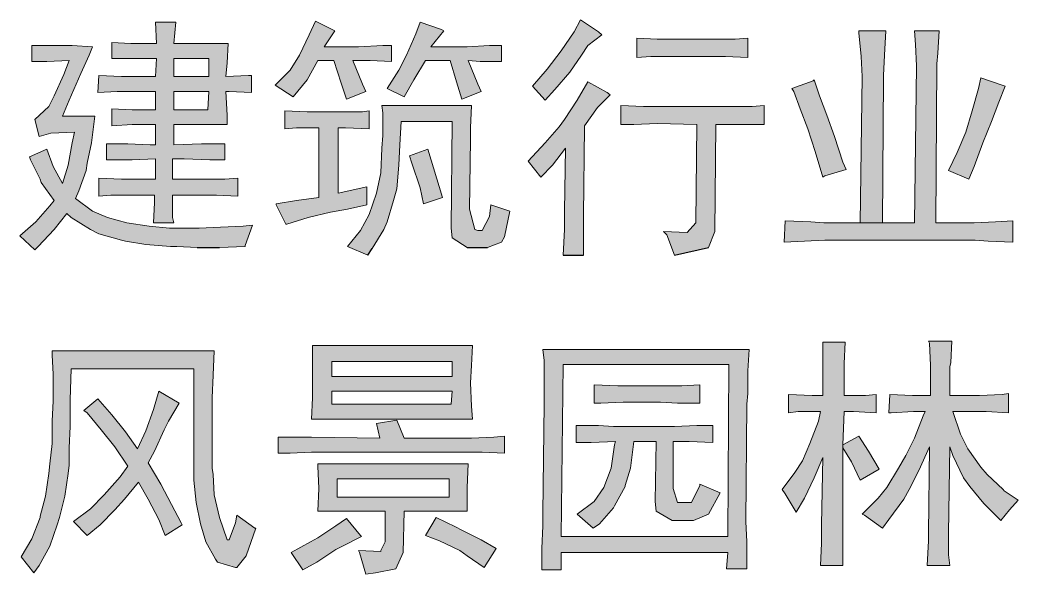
# Model space of a CAD drawing. Extents: x 36524853 to 36525459, y 2743936 to 2747542.
# Drawn here: x 36525154.59 to 36525161.72, y 2744343.76 to 2744347.71 of the extents above; entities that cross this region are included whole.
import ezdxf

# ---------------------------------------------------------------- set-up
doc = ezdxf.new("R2010")
doc.units = 0
doc.header["$LTSCALE"] = 1000
doc.header["$MEASUREMENT"] = 0
for name, color, linetype in [('A0-13 图框-细线', 7, 'Continuous'), ('A0-24 图框-填充', 7, 'Continuous'), ('TK_图框', 7, 'Continuous')]:
    doc.layers.add(name, color=color, linetype=linetype)

# ---------------------------------------------------------------- blocks, each defined once
blk = doc.blocks.new('LOGO资质4')
at = {"layer": 'A0-24 图框-填充'}
h = blk.add_hatch(color=256, dxfattribs=at)
h.dxf.hatch_style = 1
h.paths.add_polyline_path([(1409.8, 1286.6), (1405.2, 1286.6), (1373.2, 1285.1), (1374.7, 1304.9), (1376.3, 1332.3), (1298.5, 1332.3), (1301.5, 1362.8), (1272.6, 1362.8), (1274.1, 1332.3), (1272.6, 1332.3), (1237.5, 1332.3), (1210.1, 1333.9), (1210.1, 1311), (1239, 1311), (1274.1, 1311), (1272.6, 1285.1), (1248.2, 1285.1), (1223.8, 1285.1), (1191.8, 1286.6), (1190.2, 1262.2), (1217.7, 1263.7), (1248.2, 1263.7), (1272.6, 1263.7), (1272.6, 1237.8), (1239, 1237.8), (1210.1, 1239.3), (1210.1, 1214.9), (1239, 1216.5), (1272.6, 1216.5), (1272.6, 1187.5), (1265, 1187.5), (1232.9, 1189), (1202.4, 1189), (1202.4, 1166.1), (1208.5, 1166.1), (1239, 1166.1), (1272.6, 1167.7), (1272.6, 1138.7), (1240.6, 1138.7), (1223.8, 1138.7), (1191.8, 1140.2), (1191.8, 1114.3), (1208.5, 1115.8), (1239, 1115.8), (1271.1, 1115.8), (1271.1, 1105.2), (1269.5, 1076.2), (1298.5, 1076.2), (1297, 1083.8), (1297, 1115.8), (1339.7, 1115.8), (1359.5, 1115.8), (1390, 1114.3), (1390, 1140.2), (1371.7, 1138.7), (1339.7, 1138.7), (1297, 1138.7), (1297, 1167.7), (1313.7, 1167.7), (1350.3, 1166.1), (1371.7, 1166.1), (1371.7, 1189), (1365.6, 1189), (1338.1, 1189), (1298.5, 1187.5), (1298.5, 1216.5), (1374.7, 1216.5), (1374.7, 1230.2), (1373.2, 1263.7), (1377.8, 1263.7), (1409.8, 1262.2)])
h.paths.add_polyline_path([(1348.8, 1263.7), (1347.3, 1237.8), (1298.5, 1237.8), (1298.5, 1263.7)], flags=16)
h.paths.add_polyline_path([(1348.8, 1285.1), (1298.5, 1285.1), (1298.5, 1311), (1348.8, 1311)], flags=16)
h.paths.add_polyline_path([(1185.7, 1228.7), (1139.9, 1228.7), (1149.1, 1251.5), (1165.8, 1289.6), (1178, 1315.6), (1182.6, 1327.8), (1153.7, 1329.3), (1121.6, 1329.3), (1095.7, 1329.3), (1095.7, 1306.4), (1117.1, 1306.4), (1149.1, 1307.9), (1141.5, 1288.1), (1127.7, 1257.6), (1120.1, 1242.4), (1100.3, 1224.1), (1106.4, 1199.7), (1123.2, 1204.3), (1156.7, 1205.8), (1153.7, 1190.5), (1147.6, 1158.5), (1139.9, 1132.6), (1126.2, 1157), (1117.1, 1181.4), (1092.7, 1170.7), (1094.2, 1166.1), (1107.9, 1138.7), (1109.4, 1134.1), (1127.7, 1108.2), (1121.6, 1100.6), (1101.8, 1077.7), (1078.9, 1057.9), (1100.3, 1038.1), (1104.9, 1042.6), (1127.7, 1067), (1146, 1089.9), (1152.1, 1083.8), (1179.6, 1067), (1191.8, 1060.9), (1223.8, 1051.8), (1229.9, 1050.3), (1258.9, 1045.7), (1293.9, 1042.6), (1303.1, 1042.6), (1332, 1041.1), (1364.1, 1041.1), (1400.7, 1042.6), (1400.7, 1044.2), (1411.3, 1073.1), (1397.6, 1071.6), (1365.6, 1070.1), (1335.1, 1068.6), (1324.4, 1068.6), (1292.4, 1068.6), (1263.4, 1071.6), (1231.4, 1076.2), (1204, 1083.8), (1182.6, 1093), (1158.2, 1111.2), (1162.8, 1121.9), (1173.5, 1150.9), (1175, 1161.6), (1181.1, 1190.5)])
h.paths.add_polyline_path([(1577.5, 1236.3), (1568.4, 1234.7), (1536.3, 1234.7), (1501.3, 1234.7), (1489.1, 1234.7), (1457.1, 1236.3), (1457.1, 1210.4), (1473.8, 1211.9), (1505.9, 1211.9), (1505.9, 1112.8), (1473.8, 1108.2), (1444.9, 1103.6), (1444.9, 1102.1), (1458.6, 1074.7), (1460.1, 1074.7), (1490.6, 1083.8), (1522.6, 1091.4), (1547, 1096), (1574.5, 1102.1), (1574.5, 1128), (1533.3, 1118.9), (1533.3, 1211.9), (1544, 1211.9), (1577.5, 1210.4)])
h.paths.add_polyline_path([(1554.6, 1307.9), (1571.4, 1307.9), (1579, 1307.9), (1609.5, 1306.4), (1609.5, 1329.3), (1597.3, 1329.3), (1562.3, 1327.8), (1513.5, 1327.8), (1528.7, 1350.6), (1501.3, 1364.3), (1492.1, 1344.5), (1478.4, 1315.6), (1464.7, 1294.2), (1443.3, 1272.9), (1469.3, 1256.1), (1489.1, 1280.5), (1504.3, 1307.9), (1527.2, 1307.9), (1537.9, 1275.9), (1545.5, 1253), (1572.9, 1263.7), (1568.4, 1274.4)])
h.paths.add_polyline_path([(1658.3, 1307.9), (1693.4, 1307.9), (1702.5, 1277.4), (1710.2, 1253), (1737.6, 1263.7), (1733, 1274.4), (1719.3, 1307.9), (1736.1, 1306.4), (1766.6, 1306.4), (1766.6, 1329.3), (1749.8, 1329.3), (1717.8, 1327.8), (1665.9, 1327.8), (1684.2, 1350.6), (1681.2, 1352.2), (1650.7, 1362.8), (1644.6, 1346.1), (1630.9, 1315.6), (1620.2, 1294.2), (1603.4, 1268.3), (1627.8, 1256.1), (1641.6, 1280.5)])
h.paths.add_polyline_path([(1722.4, 1211.9), (1723.9, 1243.9), (1595.8, 1243.9), (1597.3, 1233.2), (1597.3, 1201.2), (1595.8, 1182.9), (1594.3, 1147.8), (1588.2, 1118.9), (1577.5, 1088.4), (1565.3, 1065.5), (1547, 1042.6), (1576, 1030.4), (1582.1, 1039.6), (1598.9, 1067), (1603.4, 1077.7), (1612.6, 1108.2), (1617.2, 1125), (1620.2, 1158.5), (1621.7, 1187.5), (1623.3, 1221), (1696.4, 1221), (1694.9, 1068.6), (1696.4, 1054.8), (1717.8, 1041.1), (1746.8, 1041.1), (1766.6, 1048.7), (1771.2, 1056.4), (1778.8, 1093), (1751.3, 1102.1), (1749.8, 1085.3), (1739.1, 1065.5), (1733, 1065.5), (1728.5, 1067), (1720.8, 1096), (1722.4, 1195.1)])
h.paths.add_polyline_path([(1661.4, 1181.4), (1635.5, 1172.2), (1638.5, 1161.6), (1650.7, 1126.5), (1655.3, 1103.6), (1682.7, 1112.8)], flags=17)
h = blk.add_hatch(color=256, dxfattribs=at)
h.dxf.hatch_style = 1
h.paths.add_polyline_path([(1885.5, 1213.4), (1885.5, 1214.9), (1903.8, 1240.8), (1922.1, 1259.1), (1917.5, 1262.2), (1890.1, 1277.4), (1874.8, 1251.5), (1856.5, 1224.1), (1848.9, 1213.4), (1829.1, 1190.5), (1804.7, 1164.6), (1823, 1141.7), (1839.8, 1158.5), (1858.1, 1182.9), (1856.5, 1093), (1856.5, 1067), (1855, 1030.4), (1884, 1030.4), (1884, 1059.4), (1884, 1086.9)])
h.paths.add_polyline_path([(1880.9, 1315.6), (1890.1, 1329.3), (1909.9, 1344.5), (1905.3, 1349.1), (1879.4, 1365.9), (1870.3, 1349.1), (1852, 1321.7), (1832.1, 1295.7), (1810.8, 1271.3), (1829.1, 1251.5), (1842.8, 1266.8), (1864.2, 1291.2)])
h.paths.add_polyline_path([(2118.8, 1340), (2100.5, 1338.4), (2068.5, 1338.4), (2013.6, 1338.4), (1989.2, 1338.4), (1960.2, 1340), (1960.2, 1312.5), (1980, 1314), (2013.6, 1314), (2065.4, 1314), (2086.8, 1314), (2118.8, 1312.5)])
h.paths.add_polyline_path([(2141.7, 1243.9), (2124.9, 1242.4), (2092.9, 1242.4), (1989.2, 1242.4), (1969.4, 1242.4), (1937.3, 1243.9), (1937.3, 1216.5), (1955.6, 1216.5), (1989.2, 1218), (2045.6, 1216.5), (2044.1, 1076.2), (2031.9, 1062.5), (1998.3, 1064), (2002.9, 1059.4), (2013.6, 1030.4), (2062.4, 1041.1), (2071.5, 1064), (2073, 1216.5), (2092.9, 1216.5), (2109.6, 1216.5), (2141.7, 1216.5)])
h.paths.add_polyline_path([(2231.6, 1230.2), (2220.9, 1257.6), (2213.3, 1280.5), (2211.8, 1279), (2181.3, 1268.3), (2184.3, 1263.7), (2193.5, 1239.3), (2204.2, 1210.4), (2214.8, 1178.3), (2225.5, 1141.7), (2228.6, 1143.3), (2259.1, 1152.4), (2254.5, 1163.1), (2242.3, 1199.7)], flags=17)
h.paths.add_polyline_path([(2312.4, 1283.5), (2312.4, 1286.6), (2313.9, 1315.6), (2315.5, 1350.6), (2277.3, 1350.6), (2277.3, 1347.6), (2280.4, 1314), (2281.9, 1285.1), (2278.9, 1076.2), (2310.9, 1076.2)], flags=17)
h.paths.add_polyline_path([(2388.7, 1303.4), (2390.2, 1318.6), (2391.7, 1350.6), (2356.6, 1350.6), (2358.2, 1330.8), (2359.7, 1300.3), (2356.6, 1076.2), (2310.9, 1076.2), (2227, 1076.2), (2208.7, 1077.7), (2172.1, 1079.2), (2170.6, 1048.7), (2199.6, 1050.3), (2228.6, 1051.8), (2443.5, 1051.8), (2461.8, 1050.3), (2496.9, 1048.7), (2496.9, 1079.2), (2472.5, 1077.7), (2442, 1076.2), (2387.1, 1076.2)])
h.paths.add_polyline_path([(2454.2, 1190.5), (2466.4, 1221), (2477.1, 1248.5), (2486.2, 1271.3), (2481.7, 1272.9), (2451.2, 1283.5), (2448.1, 1268.3), (2439, 1236.3), (2429.8, 1205.8), (2417.6, 1176.8), (2405.4, 1150.9), (2434.4, 1138.7), (2442, 1157)], flags=17)
h = blk.add_hatch(color=256, dxfattribs=at)
h.dxf.hatch_style = 1
h.paths.add_polyline_path([(1353.4, 826.8), (1354.9, 858.9), (1356.4, 893.9), (1124.7, 893.9), (1124.7, 887.8), (1126.2, 860.4), (1126.2, 822.3), (1124.7, 793.3), (1124.7, 761.3), (1121.6, 732.3), (1120.1, 718.6), (1115.5, 686.6), (1107.9, 657.6), (1107.9, 656.1), (1095.7, 625.6), (1080.5, 599.7), (1098.8, 576.8), (1106.4, 587.5), (1121.6, 614.9), (1132.3, 645.4), (1135.4, 656.1), (1143, 686.6), (1147.6, 718.6), (1149.1, 730.8), (1149.1, 755.2), (1150.6, 785.7), (1150.6, 823.8), (1152.1, 868), (1327.5, 868), (1327.5, 839), (1327.5, 799.4), (1327.5, 767.4), (1327.5, 739.9), (1327.5, 720.1), (1327.5, 709.4), (1330.5, 677.4), (1336.6, 646.9), (1344.2, 621), (1358, 596.6), (1361, 592), (1386.9, 584.4), (1388.5, 584.4), (1402.2, 601.2), (1415.9, 640.8), (1414.4, 640.8), (1388.5, 659.1), (1386.9, 648.5), (1377.8, 624.1), (1374.7, 624.1), (1364.1, 656.1), (1356.4, 688.1), (1354.9, 717.1), (1353.4, 726.2), (1353.4, 755.2), (1353.4, 791.8), (1353.4, 797.9)])
h.paths.add_polyline_path([(1261.9, 733.8), (1271.1, 750.6), (1284.8, 781.1), (1290.9, 793.3), (1306.1, 819.2), (1277.2, 836), (1269.5, 810.1), (1258.9, 779.6), (1246.7, 753.7), (1229.9, 778.1), (1210.1, 802.4), (1190.2, 825.3), (1170.4, 808.5), (1175, 805.5), (1194.8, 781.1), (1214.6, 756.7), (1232.9, 729.3), (1222.3, 714), (1199.4, 688.1), (1179.6, 668.3), (1155.2, 650), (1175, 630.2), (1193.3, 645.4), (1214.6, 666.7), (1228.4, 682), (1248.2, 706.4), (1261.9, 682), (1277.2, 653), (1286.3, 630.2), (1310.7, 645.4), (1309.2, 648.5), (1295.4, 674.4), (1280.2, 703.3)], flags=17)
h.paths.add_polyline_path([(1771.2, 772), (1755.9, 770.4), (1723.9, 768.9), (1627.8, 768.9), (1617.2, 794.8), (1588.2, 790.2), (1592.8, 768.9), (1495.2, 770.4), (1483, 770.4), (1447.9, 770.4), (1447.9, 747.6), (1464.7, 747.6), (1495.2, 749.1), (1723.9, 749.1), (1739.1, 749.1), (1771.2, 747.6)])
h.paths.add_polyline_path([(1723.9, 814.6), (1722.4, 848.2), (1723.9, 872.6), (1725.4, 901.6), (1496.7, 901.6), (1496.7, 881.7), (1496.7, 848.2), (1496.7, 826.8), (1495.2, 796.3), (1725.4, 796.3)])
h.paths.add_polyline_path([(1524.2, 817.7), (1524.2, 836), (1696.4, 836), (1694.9, 817.7)], flags=16)
h.paths.add_polyline_path([(1524.2, 857.3), (1524.2, 878.7), (1696.4, 878.7), (1696.4, 857.3)], flags=16)
h.paths.add_polyline_path([(1717.8, 692.7), (1717.8, 698.8), (1719.3, 732.3), (1504.3, 732.3), (1504.3, 729.3), (1505.9, 697.2), (1504.3, 665.2), (1600.4, 665.2), (1600.4, 621), (1594.3, 608.8), (1594.3, 607.3), (1562.3, 608.8), (1563.8, 605.8), (1572.9, 575.3), (1586.7, 576.8), (1615.6, 582.9), (1626.3, 605.8), (1627.8, 665.2), (1717.8, 665.2)])
h.paths.add_polyline_path([(1531.8, 685), (1531.8, 711), (1691.9, 711), (1691.9, 685)], flags=16)
h.paths.add_polyline_path([(1545.5, 654.6), (1530.3, 643.9), (1504.3, 627.1), (1493.7, 621), (1466.2, 605.8), (1483, 581.4), (1502.8, 592), (1530.3, 610.3), (1539.4, 614.9), (1566.8, 628.6), (1565.3, 630.2)])
h.paths.add_polyline_path([(1710.2, 637.8), (1701, 642.4), (1673.6, 656.1), (1658.3, 630.2), (1678.1, 622.5), (1707.1, 608.8), (1717.8, 601.2), (1742.2, 584.4), (1759, 611.9), (1737.6, 624.1)])
h.paths.add_polyline_path([(2117.3, 817.7), (2118.8, 832.9), (2118.8, 865), (2120.3, 895.5), (1826, 895.5), (1827.6, 880.2), (1827.6, 849.7), (1827.6, 817.7), (1826, 662.2), (1826, 643.9), (1824.5, 611.9), (1824.5, 581.4), (1852, 581.4), (1852, 605.8), (2089.8, 605.8), (2088.3, 582.9), (2117.3, 582.9), (2117.3, 587.5), (2117.3, 621), (2115.7, 650)])
h.paths.add_polyline_path([(1855, 874.1), (2091.3, 874.1), (2089.8, 628.6), (1852, 628.6)], flags=16)
h.paths.add_polyline_path([(1873.3, 762.8), (1873.3, 787.2), (1905.3, 787.2), (1926.7, 785.7), (2013.6, 785.7), (2045.6, 787.2), (2068.5, 787.2), (2068.5, 762.8), (2034.9, 764.3), (2012.1, 764.3), (2012.1, 697.2), (2018.2, 677.4), (2038, 677.4), (2050.2, 701.8), (2050.2, 703.3), (2079.1, 691.1), (2062.4, 660.7), (2041, 651.5), (2010.5, 651.5), (1987.7, 665.2), (1986.1, 678.9), (1987.7, 764.3), (1955.6, 764.3), (1951.1, 726.2), (1943.4, 701.8), (1943.4, 700.3), (1928.2, 672.8), (1926.7, 669.8), (1906.8, 646.9), (1897.7, 640.8), (1874.8, 660.7), (1899.2, 678.9), (1912.9, 698.8), (1923.6, 726.2), (1928.2, 759.8), (1929.7, 764.3), (1894.7, 762.8)], flags=0)
h.paths.add_polyline_path([(1899.2, 819.2), (1899.2, 845.1), (1932.8, 843.6), (1940.4, 843.6), (1992.2, 843.6), (2024.3, 843.6), (2050.2, 845.1), (2050.2, 819.2), (2018.2, 819.2), (1993.8, 820.7), (1940.4, 820.7), (1908.4, 819.2)], flags=0)
h = blk.add_hatch(color=256, dxfattribs=at)
h.dxf.hatch_style = 1
h.paths.add_polyline_path([(2012.1, 764.3), (2034.9, 764.3), (2068.5, 762.8), (2068.5, 787.2), (2045.6, 787.2), (2013.6, 785.7), (1926.7, 785.7), (1905.3, 787.2), (1873.3, 787.2), (1873.3, 762.8), (1894.7, 762.8), (1929.7, 764.3), (1928.2, 759.8), (1923.6, 726.2), (1912.9, 698.8), (1899.2, 678.9), (1874.8, 660.7), (1897.7, 640.8), (1906.8, 646.9), (1926.7, 669.8), (1928.2, 672.8), (1943.4, 700.3), (1943.4, 701.8), (1951.1, 726.2), (1955.6, 764.3), (1987.7, 764.3), (1986.1, 678.9), (1987.7, 665.2), (2010.5, 651.5), (2041, 651.5), (2062.4, 660.7), (2079.1, 691.1), (2050.2, 703.3), (2050.2, 701.8), (2038, 677.4), (2018.2, 677.4), (2012.1, 697.2)])
h.paths.add_polyline_path([(2050.2, 845.1), (2024.3, 843.6), (1992.2, 843.6), (1940.4, 843.6), (1932.8, 843.6), (1899.2, 845.1), (1899.2, 819.2), (1908.4, 819.2), (1940.4, 820.7), (1993.8, 820.7), (2018.2, 819.2), (2050.2, 819.2)])
h.paths.add_polyline_path([(2256, 807), (2269.7, 807), (2301.7, 805.5), (2301.7, 831.4), (2286.5, 829.9), (2256, 829.9), (2256, 865), (2256, 875.6), (2257.5, 906.1), (2225.5, 906.1), (2225.5, 897), (2225.5, 865), (2225.5, 829.9), (2210.3, 829.9), (2176.7, 831.4), (2176.7, 805.5), (2190.4, 807), (2222.5, 807), (2219.4, 793.3), (2207.2, 761.3), (2196.5, 736.9), (2185.9, 720.1), (2167.6, 695.7), (2172.1, 689.6), (2187.4, 663.7), (2199.6, 683.5), (2213.3, 712.5), (2225.5, 741.5), (2224, 645.4), (2224, 619.5), (2222.5, 587.5), (2254.5, 587.5), (2254.5, 613.4), (2254.5, 645.4), (2254.5, 755.2), (2254.5, 759.8)])
h.paths.add_polyline_path([(2277.3, 772), (2254.5, 759.8), (2254.5, 755.2), (2266.7, 735.4), (2278.9, 709.4), (2306.3, 724.7), (2291.1, 750.6)])
h.paths.add_polyline_path([(2411.5, 807), (2452.7, 807), (2458.8, 807), (2490.8, 805.5), (2490.8, 832.9), (2481.7, 831.4), (2449.6, 829.9), (2406.9, 829.9), (2406.9, 871.1), (2408.5, 877.2), (2410, 907.7), (2376.5, 907.7), (2378, 904.6), (2379.5, 872.6), (2379.5, 829.9), (2353.6, 829.9), (2321.6, 831.4), (2320, 805.5), (2323.1, 805.5), (2355.1, 807), (2371.9, 807), (2368.8, 800.9), (2356.6, 768.9), (2344.4, 744.5), (2333.8, 726.2), (2317, 698.8), (2304.8, 683.5), (2281.9, 660.7), (2285, 659.1), (2310.9, 640.8), (2320, 653), (2341.4, 682), (2349, 695.7), (2362.7, 723.2), (2378, 756.7), (2376.5, 633.2), (2376.5, 622.5), (2374.9, 587.5), (2406.9, 587.5), (2405.4, 602.7), (2405.4, 633.2), (2406.9, 756.7), (2411.5, 744.5), (2426.8, 712.5), (2435.9, 700.3), (2455.7, 675.9), (2480.1, 651.5), (2492.3, 666.7), (2504.5, 680.5), (2484.7, 694.2), (2483.2, 695.7), (2460.3, 717.1), (2451.2, 727.7), (2432.9, 753.7), (2422.2, 775)])
at = {"layer": 'A0-13 图框-细线', "lineweight": 0}
for p, q in [((1301.5, 1362.8), (1272.6, 1362.8)), ((1272.6, 1362.8), (1274.1, 1332.3)), ((1298.5, 1332.3), (1301.5, 1362.8)), ((1501.3, 1364.3), (1492.1, 1344.5)), ((1528.7, 1350.6), (1501.3, 1364.3)), ((1650.7, 1362.8), (1644.6, 1346.1)), ((1681.2, 1352.2), (1650.7, 1362.8)), ((1879.4, 1365.9), (1870.3, 1349.1)), ((1905.3, 1349.1), (1879.4, 1365.9)), ((1492.1, 1344.5), (1478.4, 1315.6)), ((1513.5, 1327.8), (1528.7, 1350.6)), ((1644.6, 1346.1), (1630.9, 1315.6)), ((1665.9, 1327.8), (1684.2, 1350.6)), ((1684.2, 1350.6), (1681.2, 1352.2)), ((1870.3, 1349.1), (1852, 1321.7)), ((1890.1, 1329.3), (1909.9, 1344.5)), ((1909.9, 1344.5), (1905.3, 1349.1)), ((2315.5, 1350.6), (2277.3, 1350.6)), ((2277.3, 1350.6), (2277.3, 1347.6)), ((2277.3, 1347.6), (2280.4, 1314)), ((2313.9, 1315.6), (2315.5, 1350.6)), ((2391.7, 1350.6), (2356.6, 1350.6)), ((2356.6, 1350.6), (2358.2, 1330.8)), ((2390.2, 1318.6), (2391.7, 1350.6)), ((1095.7, 1329.3), (1095.7, 1306.4)), ((1121.6, 1329.3), (1095.7, 1329.3)), ((1153.7, 1329.3), (1121.6, 1329.3)), ((1182.6, 1327.8), (1153.7, 1329.3)), ((1178, 1315.6), (1182.6, 1327.8)), ((1210.1, 1333.9), (1210.1, 1311)), ((1237.5, 1332.3), (1210.1, 1333.9)), ((1272.6, 1332.3), (1237.5, 1332.3)), ((1274.1, 1332.3), (1272.6, 1332.3)), ((1376.3, 1332.3), (1298.5, 1332.3)), ((1374.7, 1304.9), (1376.3, 1332.3)), ((1562.3, 1327.8), (1513.5, 1327.8)), ((1597.3, 1329.3), (1562.3, 1327.8)), ((1609.5, 1329.3), (1597.3, 1329.3)), ((1609.5, 1306.4), (1609.5, 1329.3)), ((1717.8, 1327.8), (1665.9, 1327.8)), ((1749.8, 1329.3), (1717.8, 1327.8)), ((1766.6, 1329.3), (1749.8, 1329.3)), ((1766.6, 1306.4), (1766.6, 1329.3)), ((1880.9, 1315.6), (1890.1, 1329.3)), ((1960.2, 1340), (1960.2, 1312.5)), ((1989.2, 1338.4), (1960.2, 1340)), ((2013.6, 1338.4), (1989.2, 1338.4)), ((2068.5, 1338.4), (2013.6, 1338.4)), ((2100.5, 1338.4), (2068.5, 1338.4)), ((2118.8, 1340), (2100.5, 1338.4)), ((2118.8, 1312.5), (2118.8, 1340)), ((2358.2, 1330.8), (2359.7, 1300.3)), ((1165.8, 1289.6), (1178, 1315.6)), ((1478.4, 1315.6), (1464.7, 1294.2)), ((1630.9, 1315.6), (1620.2, 1294.2)), ((1852, 1321.7), (1832.1, 1295.7)), ((1852, 1321.7), (1852, 1321.7)), ((1864.2, 1291.2), (1880.9, 1315.6)), ((1960.2, 1312.5), (1980, 1314)), ((1980, 1314), (2013.6, 1314)), ((2013.6, 1314), (2065.4, 1314)), ((2065.4, 1314), (2086.8, 1314)), ((2086.8, 1314), (2118.8, 1312.5)), ((2280.4, 1314), (2281.9, 1285.1)), ((2312.4, 1286.6), (2313.9, 1315.6)), ((2388.7, 1303.4), (2390.2, 1318.6)), ((1095.7, 1306.4), (1117.1, 1306.4)), ((1117.1, 1306.4), (1149.1, 1307.9)), ((1149.1, 1307.9), (1141.5, 1288.1)), ((1210.1, 1311), (1210.1, 1311)), ((1210.1, 1311), (1239, 1311)), ((1239, 1311), (1274.1, 1311)), ((1274.1, 1311), (1272.6, 1285.1)), ((1298.5, 1285.1), (1298.5, 1311)), ((1298.5, 1311), (1348.8, 1311)), ((1348.8, 1311), (1348.8, 1285.1)), ((1373.2, 1285.1), (1374.7, 1304.9)), ((1489.1, 1280.5), (1504.3, 1307.9)), ((1504.3, 1307.9), (1527.2, 1307.9)), ((1527.2, 1307.9), (1537.9, 1275.9)), ((1568.4, 1274.4), (1554.6, 1307.9)), ((1554.6, 1307.9), (1571.4, 1307.9)), ((1571.4, 1307.9), (1579, 1307.9)), ((1579, 1307.9), (1609.5, 1306.4)), ((1641.6, 1280.5), (1658.3, 1307.9)), ((1658.3, 1307.9), (1693.4, 1307.9)), ((1693.4, 1307.9), (1702.5, 1277.4)), ((1719.3, 1307.9), (1736.1, 1306.4)), ((1733, 1274.4), (1719.3, 1307.9)), ((1736.1, 1306.4), (1766.6, 1306.4)), ((2359.7, 1300.3), (2356.6, 1076.2)), ((2387.1, 1076.2), (2388.7, 1303.4)), ((1141.5, 1288.1), (1127.7, 1257.6)), ((1149.1, 1251.5), (1165.8, 1289.6)), ((1191.8, 1286.6), (1190.2, 1262.2)), ((1223.8, 1285.1), (1191.8, 1286.6)), ((1248.2, 1285.1), (1223.8, 1285.1)), ((1272.6, 1285.1), (1248.2, 1285.1)), ((1348.8, 1285.1), (1298.5, 1285.1)), ((1405.2, 1286.6), (1373.2, 1285.1)), ((1409.8, 1286.6), (1405.2, 1286.6)), ((1409.8, 1262.2), (1409.8, 1286.6)), ((1464.7, 1294.2), (1443.3, 1272.9)), ((1620.2, 1294.2), (1603.4, 1268.3)), ((1832.1, 1295.7), (1810.8, 1271.3)), ((1842.8, 1266.8), (1864.2, 1291.2)), ((2281.9, 1285.1), (2278.9, 1076.2)), ((2310.9, 1076.2), (2312.4, 1283.5)), ((2312.4, 1283.5), (2312.4, 1286.6)), ((2451.2, 1283.5), (2448.1, 1268.3)), ((2481.7, 1272.9), (2451.2, 1283.5)), ((1443.3, 1272.9), (1469.3, 1256.1)), ((1469.3, 1256.1), (1489.1, 1280.5)), ((1537.9, 1275.9), (1545.5, 1253)), ((1572.9, 1263.7), (1568.4, 1274.4)), ((1627.8, 1256.1), (1641.6, 1280.5)), ((1702.5, 1277.4), (1710.2, 1253)), ((1737.6, 1263.7), (1733, 1274.4)), ((1810.8, 1271.3), (1829.1, 1251.5)), ((1890.1, 1277.4), (1874.8, 1251.5)), ((1917.5, 1262.2), (1890.1, 1277.4)), ((2211.8, 1279), (2181.3, 1268.3)), ((2213.3, 1280.5), (2211.8, 1279)), ((2220.9, 1257.6), (2213.3, 1280.5)), ((2477.1, 1248.5), (2486.2, 1271.3)), ((2486.2, 1271.3), (2481.7, 1272.9)), ((1127.7, 1257.6), (1120.1, 1242.4)), ((1190.2, 1262.2), (1217.7, 1263.7)), ((1217.7, 1263.7), (1248.2, 1263.7)), ((1248.2, 1263.7), (1272.6, 1263.7)), ((1272.6, 1263.7), (1272.6, 1237.8)), ((1298.5, 1263.7), (1348.8, 1263.7)), ((1298.5, 1237.8), (1298.5, 1263.7)), ((1348.8, 1263.7), (1347.3, 1237.8)), ((1373.2, 1263.7), (1377.8, 1263.7)), ((1374.7, 1230.2), (1373.2, 1263.7)), ((1377.8, 1263.7), (1409.8, 1262.2)), ((1545.5, 1253), (1572.9, 1263.7)), ((1603.4, 1268.3), (1627.8, 1256.1)), ((1710.2, 1253), (1737.6, 1263.7)), ((1829.1, 1251.5), (1842.8, 1266.8)), ((1903.8, 1240.8), (1922.1, 1259.1)), ((1922.1, 1259.1), (1917.5, 1262.2)), ((2181.3, 1268.3), (2184.3, 1263.7)), ((2184.3, 1263.7), (2193.5, 1239.3)), ((2231.6, 1230.2), (2220.9, 1257.6)), ((2448.1, 1268.3), (2439, 1236.3)), ((1120.1, 1242.4), (1100.3, 1224.1)), ((1139.9, 1228.7), (1149.1, 1251.5)), ((1723.9, 1243.9), (1595.8, 1243.9)), ((1595.8, 1243.9), (1597.3, 1233.2)), ((1722.4, 1211.9), (1723.9, 1243.9)), ((1874.8, 1251.5), (1856.5, 1224.1)), ((1885.5, 1214.9), (1903.8, 1240.8)), ((1937.3, 1243.9), (1937.3, 1216.5)), ((1969.4, 1242.4), (1937.3, 1243.9)), ((1989.2, 1242.4), (1969.4, 1242.4)), ((2092.9, 1242.4), (1989.2, 1242.4)), ((2124.9, 1242.4), (2092.9, 1242.4)), ((2141.7, 1243.9), (2124.9, 1242.4)), ((2141.7, 1216.5), (2141.7, 1243.9)), ((2466.4, 1221), (2477.1, 1248.5)), ((1185.7, 1228.7), (1139.9, 1228.7)), ((1181.1, 1190.5), (1185.7, 1228.7)), ((1210.1, 1239.3), (1210.1, 1214.9)), ((1239, 1237.8), (1210.1, 1239.3)), ((1272.6, 1237.8), (1239, 1237.8)), ((1347.3, 1237.8), (1298.5, 1237.8)), ((1374.7, 1216.5), (1374.7, 1230.2)), ((1457.1, 1236.3), (1457.1, 1210.4)), ((1489.1, 1234.7), (1457.1, 1236.3)), ((1501.3, 1234.7), (1489.1, 1234.7)), ((1536.3, 1234.7), (1501.3, 1234.7)), ((1568.4, 1234.7), (1536.3, 1234.7)), ((1577.5, 1236.3), (1568.4, 1234.7)), ((1577.5, 1210.4), (1577.5, 1236.3)), ((1597.3, 1233.2), (1597.3, 1201.2)), ((2193.5, 1239.3), (2204.2, 1210.4)), ((2242.3, 1199.7), (2231.6, 1230.2)), ((2439, 1236.3), (2429.8, 1205.8)), ((1100.3, 1224.1), (1106.4, 1199.7)), ((1210.1, 1214.9), (1239, 1216.5)), ((1239, 1216.5), (1272.6, 1216.5)), ((1272.6, 1216.5), (1272.6, 1187.5)), ((1298.5, 1216.5), (1374.7, 1216.5)), ((1298.5, 1187.5), (1298.5, 1216.5)), ((1457.1, 1210.4), (1473.8, 1211.9)), ((1473.8, 1211.9), (1505.9, 1211.9)), ((1505.9, 1211.9), (1505.9, 1112.8)), ((1533.3, 1211.9), (1544, 1211.9)), ((1533.3, 1118.9), (1533.3, 1211.9)), ((1544, 1211.9), (1577.5, 1210.4)), ((1621.7, 1187.5), (1623.3, 1221)), ((1623.3, 1221), (1696.4, 1221)), ((1696.4, 1221), (1694.9, 1068.6)), ((1722.4, 1195.1), (1722.4, 1211.9)), ((1848.9, 1213.4), (1829.1, 1190.5)), ((1856.5, 1224.1), (1848.9, 1213.4)), ((1884, 1086.9), (1885.5, 1213.4)), ((1885.5, 1213.4), (1885.5, 1214.9)), ((1937.3, 1216.5), (1955.6, 1216.5)), ((1955.6, 1216.5), (1989.2, 1218)), ((1989.2, 1218), (2045.6, 1216.5)), ((2045.6, 1216.5), (2044.1, 1076.2)), ((2071.5, 1064), (2073, 1216.5)), ((2073, 1216.5), (2092.9, 1216.5)), ((2092.9, 1216.5), (2109.6, 1216.5)), ((2109.6, 1216.5), (2141.7, 1216.5)), ((2454.2, 1190.5), (2466.4, 1221)), ((1106.4, 1199.7), (1123.2, 1204.3)), ((1123.2, 1204.3), (1156.7, 1205.8)), ((1156.7, 1205.8), (1153.7, 1190.5)), ((1597.3, 1201.2), (1595.8, 1182.9)), ((2204.2, 1210.4), (2214.8, 1178.3)), ((2254.5, 1163.1), (2242.3, 1199.7)), ((2429.8, 1205.8), (2417.6, 1176.8)), ((1153.7, 1190.5), (1147.6, 1158.5)), ((1175, 1161.6), (1181.1, 1190.5)), ((1202.4, 1189), (1202.4, 1166.1)), ((1232.9, 1189), (1202.4, 1189)), ((1265, 1187.5), (1232.9, 1189)), ((1272.6, 1187.5), (1265, 1187.5)), ((1338.1, 1189), (1298.5, 1187.5)), ((1365.6, 1189), (1338.1, 1189)), ((1371.7, 1189), (1365.6, 1189)), ((1371.7, 1166.1), (1371.7, 1189)), ((1620.2, 1158.5), (1621.7, 1187.5)), ((1720.8, 1096), (1722.4, 1195.1)), ((1829.1, 1190.5), (1804.7, 1164.6)), ((2442, 1157), (2454.2, 1190.5)), ((1117.1, 1181.4), (1092.7, 1170.7)), ((1092.7, 1170.7), (1094.2, 1166.1)), ((1126.2, 1157), (1117.1, 1181.4)), ((1595.8, 1182.9), (1594.3, 1147.8)), ((1661.4, 1181.4), (1635.5, 1172.2)), ((1635.5, 1172.2), (1638.5, 1161.6)), ((1682.7, 1112.8), (1661.4, 1181.4)), ((1839.8, 1158.5), (1858.1, 1182.9)), ((1858.1, 1182.9), (1856.5, 1093)), ((2214.8, 1178.3), (2225.5, 1141.7)), ((2417.6, 1176.8), (2405.4, 1150.9)), ((1094.2, 1166.1), (1107.9, 1138.7)), ((1139.9, 1132.6), (1126.2, 1157)), ((1147.6, 1158.5), (1139.9, 1132.6)), ((1173.5, 1150.9), (1175, 1161.6)), ((1202.4, 1166.1), (1208.5, 1166.1)), ((1208.5, 1166.1), (1239, 1166.1)), ((1239, 1166.1), (1272.6, 1167.7)), ((1272.6, 1167.7), (1272.6, 1138.7)), ((1297, 1167.7), (1313.7, 1167.7)), ((1297, 1138.7), (1297, 1167.7)), ((1313.7, 1167.7), (1350.3, 1166.1)), ((1350.3, 1166.1), (1371.7, 1166.1)), ((1617.2, 1125), (1620.2, 1158.5)), ((1638.5, 1161.6), (1650.7, 1126.5)), ((1804.7, 1164.6), (1823, 1141.7)), ((1823, 1141.7), (1839.8, 1158.5)), ((2259.1, 1152.4), (2254.5, 1163.1)), ((2434.4, 1138.7), (2442, 1157)), ((1162.8, 1121.9), (1173.5, 1150.9)), ((1594.3, 1147.8), (1588.2, 1118.9)), ((2225.5, 1141.7), (2228.6, 1143.3)), ((2228.6, 1143.3), (2259.1, 1152.4)), ((2405.4, 1150.9), (2405.4, 1150.9)), ((2405.4, 1150.9), (2434.4, 1138.7)), ((1107.9, 1138.7), (1109.4, 1134.1)), ((1109.4, 1134.1), (1127.7, 1108.2)), ((1191.8, 1140.2), (1191.8, 1114.3)), ((1223.8, 1138.7), (1191.8, 1140.2)), ((1240.6, 1138.7), (1223.8, 1138.7)), ((1272.6, 1138.7), (1240.6, 1138.7)), ((1339.7, 1138.7), (1297, 1138.7)), ((1371.7, 1138.7), (1339.7, 1138.7)), ((1390, 1140.2), (1371.7, 1138.7)), ((1390, 1114.3), (1390, 1140.2)), ((1574.5, 1128), (1533.3, 1118.9)), ((1574.5, 1102.1), (1574.5, 1128)), ((1650.7, 1126.5), (1655.3, 1103.6)), ((1158.2, 1111.2), (1162.8, 1121.9)), ((1191.8, 1114.3), (1208.5, 1115.8)), ((1208.5, 1115.8), (1239, 1115.8)), ((1239, 1115.8), (1271.1, 1115.8)), ((1271.1, 1115.8), (1271.1, 1105.2)), ((1297, 1115.8), (1339.7, 1115.8)), ((1297, 1083.8), (1297, 1115.8)), ((1339.7, 1115.8), (1359.5, 1115.8)), ((1359.5, 1115.8), (1390, 1114.3)), ((1505.9, 1112.8), (1473.8, 1108.2)), ((1588.2, 1118.9), (1577.5, 1088.4)), ((1612.6, 1108.2), (1617.2, 1125)), ((1655.3, 1103.6), (1682.7, 1112.8)), ((1121.6, 1100.6), (1101.8, 1077.7)), ((1127.7, 1108.2), (1121.6, 1100.6)), ((1182.6, 1093), (1158.2, 1111.2)), ((1271.1, 1105.2), (1269.5, 1076.2)), ((1473.8, 1108.2), (1444.9, 1103.6)), ((1444.9, 1103.6), (1444.9, 1102.1)), ((1444.9, 1102.1), (1458.6, 1074.7)), ((1547, 1096), (1574.5, 1102.1)), ((1603.4, 1077.7), (1612.6, 1108.2)), ((1751.3, 1102.1), (1749.8, 1085.3)), ((1778.8, 1093), (1751.3, 1102.1)), ((1127.7, 1067), (1146, 1089.9)), ((1146, 1089.9), (1152.1, 1083.8)), ((1152.1, 1083.8), (1179.6, 1067)), ((1204, 1083.8), (1182.6, 1093)), ((1231.4, 1076.2), (1204, 1083.8)), ((1298.5, 1076.2), (1297, 1083.8)), ((1460.1, 1074.7), (1490.6, 1083.8)), ((1490.6, 1083.8), (1522.6, 1091.4)), ((1522.6, 1091.4), (1547, 1096)), ((1577.5, 1088.4), (1565.3, 1065.5)), ((1728.5, 1067), (1720.8, 1096)), ((1749.8, 1085.3), (1739.1, 1065.5)), ((1771.2, 1056.4), (1778.8, 1093)), ((1856.5, 1093), (1856.5, 1067)), ((1884, 1059.4), (1884, 1086.9)), ((1101.8, 1077.7), (1078.9, 1057.9)), ((1263.4, 1071.6), (1231.4, 1076.2)), ((1292.4, 1068.6), (1263.4, 1071.6)), ((1269.5, 1076.2), (1298.5, 1076.2)), ((1365.6, 1070.1), (1335.1, 1068.6)), ((1397.6, 1071.6), (1365.6, 1070.1)), ((1411.3, 1073.1), (1397.6, 1071.6)), ((1400.7, 1044.2), (1411.3, 1073.1)), ((1458.6, 1074.7), (1460.1, 1074.7)), ((1598.9, 1067), (1603.4, 1077.7)), ((2044.1, 1076.2), (2031.9, 1062.5)), ((2172.1, 1079.2), (2170.6, 1048.7)), ((2208.7, 1077.7), (2172.1, 1079.2)), ((2227, 1076.2), (2208.7, 1077.7)), ((2310.9, 1076.2), (2227, 1076.2)), ((2278.9, 1076.2), (2227, 1076.2)), ((2227, 1076.2), (2310.9, 1076.2)), ((2356.6, 1076.2), (2310.9, 1076.2)), ((2442, 1076.2), (2387.1, 1076.2)), ((2472.5, 1077.7), (2442, 1076.2)), ((2496.9, 1079.2), (2472.5, 1077.7)), ((2496.9, 1048.7), (2496.9, 1079.2)), ((1078.9, 1057.9), (1100.3, 1038.1)), ((1104.9, 1042.6), (1127.7, 1067)), ((1179.6, 1067), (1191.8, 1060.9)), ((1191.8, 1060.9), (1223.8, 1051.8)), ((1324.4, 1068.6), (1292.4, 1068.6)), ((1335.1, 1068.6), (1324.4, 1068.6)), ((1565.3, 1065.5), (1547, 1042.6)), ((1582.1, 1039.6), (1598.9, 1067)), ((1694.9, 1068.6), (1696.4, 1054.8)), ((1733, 1065.5), (1728.5, 1067)), ((1739.1, 1065.5), (1733, 1065.5)), ((1766.6, 1048.7), (1771.2, 1056.4)), ((1856.5, 1067), (1855, 1030.4)), ((1884, 1030.4), (1884, 1059.4)), ((1998.3, 1064), (2002.9, 1059.4)), ((2031.9, 1062.5), (1998.3, 1064)), ((2002.9, 1059.4), (2013.6, 1030.4)), ((2031.9, 1062.5), (2031.9, 1062.5)), ((2062.4, 1041.1), (2071.5, 1064)), ((1100.3, 1038.1), (1104.9, 1042.6)), ((1223.8, 1051.8), (1229.9, 1050.3)), ((1229.9, 1050.3), (1258.9, 1045.7)), ((1258.9, 1045.7), (1293.9, 1042.6)), ((1293.9, 1042.6), (1303.1, 1042.6)), ((1303.1, 1042.6), (1332, 1041.1)), ((1364.1, 1041.1), (1400.7, 1042.6)), ((1400.7, 1042.6), (1400.7, 1044.2)), ((1547, 1042.6), (1576, 1030.4)), ((1696.4, 1054.8), (1717.8, 1041.1)), ((1746.8, 1041.1), (1766.6, 1048.7)), ((2170.6, 1048.7), (2199.6, 1050.3)), ((2199.6, 1050.3), (2228.6, 1051.8)), ((2228.6, 1051.8), (2443.5, 1051.8)), ((2443.5, 1051.8), (2461.8, 1050.3)), ((2461.8, 1050.3), (2496.9, 1048.7)), ((1725.4, 901.6), (1496.7, 901.6)), ((1496.7, 901.6), (1496.7, 881.7)), ((1723.9, 872.6), (1725.4, 901.6)), ((2257.5, 906.1), (2225.5, 906.1)), ((2225.5, 906.1), (2225.5, 897)), ((2256, 875.6), (2257.5, 906.1)), ((2410, 907.7), (2376.5, 907.7)), ((2376.5, 907.7), (2378, 904.6)), ((2378, 904.6), (2379.5, 872.6)), ((2408.5, 877.2), (2410, 907.7)), ((1356.4, 893.9), (1124.7, 893.9)), ((1124.7, 893.9), (1124.7, 887.8)), ((1124.7, 887.8), (1126.2, 860.4)), ((1354.9, 858.9), (1356.4, 893.9)), ((2120.3, 895.5), (1826, 895.5)), ((1826, 895.5), (1827.6, 880.2)), ((2118.8, 865), (2120.3, 895.5)), ((2225.5, 897), (2225.5, 865)), ((1496.7, 881.7), (1496.7, 848.2)), ((1524.2, 857.3), (1524.2, 878.7)), ((1524.2, 878.7), (1696.4, 878.7)), ((1696.4, 878.7), (1696.4, 857.3)), ((1722.4, 848.2), (1723.9, 872.6)), ((1827.6, 880.2), (1827.6, 849.7)), ((1852, 628.6), (1855, 874.1)), ((1855, 874.1), (2091.3, 874.1)), ((2091.3, 874.1), (2089.8, 628.6)), ((2256, 865), (2256, 875.6)), ((2379.5, 872.6), (2379.5, 829.9)), ((2406.9, 871.1), (2408.5, 877.2)), ((2406.9, 829.9), (2406.9, 871.1)), ((1126.2, 860.4), (1126.2, 822.3)), ((1150.6, 823.8), (1152.1, 868)), ((1152.1, 868), (1327.5, 868)), ((1327.5, 868), (1327.5, 839)), ((1353.4, 826.8), (1354.9, 858.9)), ((1696.4, 857.3), (1524.2, 857.3)), ((2118.8, 832.9), (2118.8, 865)), ((2225.5, 865), (2225.5, 829.9)), ((2256, 829.9), (2256, 865)), ((1496.7, 848.2), (1496.7, 826.8)), ((1723.9, 814.6), (1722.4, 848.2)), ((1827.6, 849.7), (1827.6, 817.7)), ((1899.2, 845.1), (1899.2, 819.2)), ((1932.8, 843.6), (1899.2, 845.1)), ((1940.4, 843.6), (1932.8, 843.6)), ((1992.2, 843.6), (1940.4, 843.6)), ((2024.3, 843.6), (1992.2, 843.6)), ((2050.2, 845.1), (2024.3, 843.6)), ((2050.2, 819.2), (2050.2, 845.1)), ((1277.2, 836), (1269.5, 810.1)), ((1306.1, 819.2), (1277.2, 836)), ((1327.5, 839), (1327.5, 799.4)), ((1353.4, 797.9), (1353.4, 826.8)), ((1496.7, 826.8), (1495.2, 796.3)), ((1524.2, 817.7), (1524.2, 836)), ((1524.2, 836), (1696.4, 836)), ((1696.4, 836), (1694.9, 817.7)), ((2117.3, 817.7), (2118.8, 832.9)), ((2176.7, 831.4), (2176.7, 805.5)), ((2210.3, 829.9), (2176.7, 831.4)), ((2225.5, 829.9), (2210.3, 829.9)), ((2286.5, 829.9), (2256, 829.9)), ((2301.7, 831.4), (2286.5, 829.9)), ((2301.7, 805.5), (2301.7, 831.4)), ((2321.6, 831.4), (2320, 805.5)), ((2353.6, 829.9), (2321.6, 831.4)), ((2379.5, 829.9), (2353.6, 829.9)), ((2353.6, 829.9), (2353.6, 829.9)), ((2449.6, 829.9), (2406.9, 829.9)), ((2481.7, 831.4), (2449.6, 829.9)), ((2490.8, 832.9), (2481.7, 831.4)), ((2490.8, 805.5), (2490.8, 832.9)), ((1126.2, 822.3), (1124.7, 793.3)), ((1150.6, 785.7), (1150.6, 823.8)), ((1190.2, 825.3), (1170.4, 808.5)), ((1210.1, 802.4), (1190.2, 825.3)), ((1290.9, 793.3), (1306.1, 819.2)), ((1694.9, 817.7), (1524.2, 817.7)), ((1725.4, 796.3), (1723.9, 814.6)), ((1827.6, 817.7), (1826, 662.2)), ((1899.2, 819.2), (1908.4, 819.2)), ((1908.4, 819.2), (1940.4, 820.7)), ((1940.4, 820.7), (1993.8, 820.7)), ((1993.8, 820.7), (2018.2, 819.2)), ((2018.2, 819.2), (2050.2, 819.2)), ((2115.7, 650), (2117.3, 817.7)), ((1170.4, 808.5), (1175, 805.5)), ((1175, 805.5), (1194.8, 781.1)), ((1229.9, 778.1), (1210.1, 802.4)), ((1269.5, 810.1), (1258.9, 779.6)), ((1327.5, 799.4), (1327.5, 767.4)), ((2176.7, 805.5), (2190.4, 807)), ((2190.4, 807), (2222.5, 807)), ((2222.5, 807), (2219.4, 793.3)), ((2254.5, 759.8), (2256, 807)), ((2256, 807), (2269.7, 807)), ((2269.7, 807), (2301.7, 805.5)), ((2320, 805.5), (2323.1, 805.5)), ((2323.1, 805.5), (2355.1, 807)), ((2355.1, 807), (2371.9, 807)), ((2368.8, 800.9), (2356.6, 768.9)), ((2371.9, 807), (2368.8, 800.9)), ((2422.2, 775), (2411.5, 807)), ((2411.5, 807), (2452.7, 807)), ((2452.7, 807), (2458.8, 807)), ((2458.8, 807), (2490.8, 805.5)), ((1124.7, 793.3), (1124.7, 761.3)), ((1149.1, 755.2), (1150.6, 785.7)), ((1284.8, 781.1), (1290.9, 793.3)), ((1353.4, 791.8), (1353.4, 797.9)), ((1353.4, 755.2), (1353.4, 791.8)), ((1495.2, 796.3), (1725.4, 796.3)), ((1617.2, 794.8), (1588.2, 790.2)), ((1588.2, 790.2), (1592.8, 768.9)), ((1627.8, 768.9), (1617.2, 794.8)), ((1873.3, 787.2), (1873.3, 762.8)), ((1905.3, 787.2), (1873.3, 787.2)), ((1926.7, 785.7), (1905.3, 787.2)), ((2013.6, 785.7), (1926.7, 785.7)), ((2045.6, 787.2), (2013.6, 785.7)), ((2068.5, 787.2), (2045.6, 787.2)), ((2068.5, 762.8), (2068.5, 787.2)), ((2219.4, 793.3), (2207.2, 761.3)), ((1194.8, 781.1), (1214.6, 756.7)), ((1246.7, 753.7), (1229.9, 778.1)), ((1258.9, 779.6), (1246.7, 753.7)), ((1271.1, 750.6), (1284.8, 781.1)), ((1447.9, 770.4), (1447.9, 747.6)), ((1483, 770.4), (1447.9, 770.4)), ((1495.2, 770.4), (1483, 770.4)), ((1592.8, 768.9), (1495.2, 770.4)), ((1755.9, 770.4), (1723.9, 768.9)), ((1771.2, 772), (1755.9, 770.4)), ((1771.2, 747.6), (1771.2, 772)), ((2277.3, 772), (2254.5, 759.8)), ((2291.1, 750.6), (2277.3, 772)), ((2432.9, 753.7), (2422.2, 775)), ((1124.7, 761.3), (1121.6, 732.3)), ((1214.6, 756.7), (1232.9, 729.3)), ((1327.5, 767.4), (1327.5, 739.9)), ((1723.9, 768.9), (1627.8, 768.9)), ((1873.3, 762.8), (1894.7, 762.8)), ((1894.7, 762.8), (1929.7, 764.3)), ((1928.2, 759.8), (1923.6, 726.2)), ((1929.7, 764.3), (1928.2, 759.8)), ((1951.1, 726.2), (1955.6, 764.3)), ((1955.6, 764.3), (1987.7, 764.3)), ((1987.7, 764.3), (1986.1, 678.9)), ((2012.1, 764.3), (2034.9, 764.3)), ((2012.1, 697.2), (2012.1, 764.3)), ((2034.9, 764.3), (2068.5, 762.8)), ((2207.2, 761.3), (2196.5, 736.9)), ((2254.5, 755.2), (2254.5, 759.8)), ((2356.6, 768.9), (2344.4, 744.5)), ((2362.7, 723.2), (2378, 756.7)), ((2378, 756.7), (2376.5, 633.2)), ((2405.4, 633.2), (2406.9, 756.7)), ((2406.9, 756.7), (2411.5, 744.5)), ((1149.1, 730.8), (1149.1, 755.2)), ((1261.9, 733.8), (1271.1, 750.6)), ((1353.4, 726.2), (1353.4, 755.2)), ((1447.9, 747.6), (1464.7, 747.6)), ((1464.7, 747.6), (1495.2, 749.1)), ((1495.2, 749.1), (1723.9, 749.1)), ((1723.9, 749.1), (1739.1, 749.1)), ((1739.1, 749.1), (1771.2, 747.6)), ((2213.3, 712.5), (2225.5, 741.5)), ((2225.5, 741.5), (2224, 645.4)), ((2254.5, 645.4), (2254.5, 755.2)), ((2254.5, 755.2), (2266.7, 735.4)), ((2306.3, 724.7), (2291.1, 750.6)), ((2344.4, 744.5), (2333.8, 726.2)), ((2411.5, 744.5), (2426.8, 712.5)), ((2451.2, 727.7), (2432.9, 753.7)), ((1121.6, 732.3), (1120.1, 718.6)), ((1147.6, 718.6), (1149.1, 730.8)), ((1232.9, 729.3), (1222.3, 714)), ((1280.2, 703.3), (1261.9, 733.8)), ((1327.5, 739.9), (1327.5, 720.1)), ((1719.3, 732.3), (1504.3, 732.3)), ((1504.3, 732.3), (1504.3, 729.3)), ((1504.3, 729.3), (1505.9, 697.2)), ((1717.8, 698.8), (1719.3, 732.3)), ((2196.5, 736.9), (2185.9, 720.1)), ((2266.7, 735.4), (2278.9, 709.4)), ((2460.3, 717.1), (2451.2, 727.7)), ((1120.1, 718.6), (1115.5, 686.6)), ((1143, 686.6), (1147.6, 718.6)), ((1222.3, 714), (1199.4, 688.1)), ((1327.5, 720.1), (1327.5, 709.4)), ((1354.9, 717.1), (1353.4, 726.2)), ((1356.4, 688.1), (1354.9, 717.1)), ((1923.6, 726.2), (1912.9, 698.8)), ((1943.4, 701.8), (1951.1, 726.2)), ((2185.9, 720.1), (2167.6, 695.7)), ((2278.9, 709.4), (2306.3, 724.7)), ((2333.8, 726.2), (2317, 698.8)), ((2349, 695.7), (2362.7, 723.2)), ((2483.2, 695.7), (2460.3, 717.1)), ((1228.4, 682), (1248.2, 706.4)), ((1248.2, 706.4), (1261.9, 682)), ((1295.4, 674.4), (1280.2, 703.3)), ((1327.5, 709.4), (1330.5, 677.4)), ((1531.8, 685), (1531.8, 711)), ((1531.8, 711), (1691.9, 711)), ((1691.9, 711), (1691.9, 685)), ((1717.8, 692.7), (1717.8, 698.8)), ((1912.9, 698.8), (1899.2, 678.9)), ((1928.2, 672.8), (1943.4, 700.3)), ((1943.4, 700.3), (1943.4, 701.8)), ((2050.2, 701.8), (2038, 677.4)), ((2050.2, 703.3), (2050.2, 701.8)), ((2079.1, 691.1), (2050.2, 703.3)), ((2199.6, 683.5), (2213.3, 712.5)), ((2317, 698.8), (2304.8, 683.5)), ((2426.8, 712.5), (2435.9, 700.3)), ((2435.9, 700.3), (2455.7, 675.9)), ((1115.5, 686.6), (1107.9, 657.6)), ((1135.4, 656.1), (1143, 686.6)), ((1199.4, 688.1), (1179.6, 668.3)), ((1364.1, 656.1), (1356.4, 688.1)), ((1505.9, 697.2), (1504.3, 665.2)), ((1691.9, 685), (1531.8, 685)), ((1717.8, 665.2), (1717.8, 692.7)), ((2018.2, 677.4), (2012.1, 697.2)), ((2062.4, 660.7), (2079.1, 691.1)), ((2167.6, 695.7), (2172.1, 689.6)), ((2172.1, 689.6), (2187.4, 663.7)), ((2341.4, 682), (2349, 695.7)), ((2484.7, 694.2), (2483.2, 695.7)), ((2504.5, 680.5), (2484.7, 694.2)), ((1214.6, 666.7), (1228.4, 682)), ((1261.9, 682), (1277.2, 653)), ((1309.2, 648.5), (1295.4, 674.4)), ((1330.5, 677.4), (1336.6, 646.9)), ((1899.2, 678.9), (1874.8, 660.7)), ((1926.7, 669.8), (1928.2, 672.8)), ((1986.1, 678.9), (1987.7, 665.2)), ((2038, 677.4), (2018.2, 677.4)), ((2187.4, 663.7), (2199.6, 683.5)), ((2304.8, 683.5), (2281.9, 660.7)), ((2320, 653), (2341.4, 682)), ((2455.7, 675.9), (2480.1, 651.5)), ((2492.3, 666.7), (2504.5, 680.5)), ((1107.9, 656.1), (1095.7, 625.6)), ((1107.9, 657.6), (1107.9, 656.1)), ((1132.3, 645.4), (1135.4, 656.1)), ((1179.6, 668.3), (1155.2, 650)), ((1193.3, 645.4), (1214.6, 666.7)), ((1374.7, 624.1), (1364.1, 656.1)), ((1388.5, 659.1), (1386.9, 648.5)), ((1414.4, 640.8), (1388.5, 659.1)), ((1504.3, 665.2), (1600.4, 665.2)), ((1600.4, 665.2), (1600.4, 621)), ((1626.3, 605.8), (1627.8, 665.2)), ((1627.8, 665.2), (1717.8, 665.2)), ((1673.6, 656.1), (1658.3, 630.2)), ((1701, 642.4), (1673.6, 656.1)), ((1826, 662.2), (1826, 643.9)), ((1874.8, 660.7), (1897.7, 640.8)), ((1906.8, 646.9), (1926.7, 669.8)), ((1987.7, 665.2), (2010.5, 651.5)), ((2041, 651.5), (2062.4, 660.7)), ((2281.9, 660.7), (2285, 659.1)), ((2285, 659.1), (2310.9, 640.8)), ((2480.1, 651.5), (2492.3, 666.7)), ((1121.6, 614.9), (1132.3, 645.4)), ((1155.2, 650), (1175, 630.2)), ((1175, 630.2), (1193.3, 645.4)), ((1277.2, 653), (1286.3, 630.2)), ((1286.3, 630.2), (1310.7, 645.4)), ((1310.7, 645.4), (1309.2, 648.5)), ((1336.6, 646.9), (1344.2, 621)), ((1386.9, 648.5), (1377.8, 624.1)), ((1530.3, 643.9), (1504.3, 627.1)), ((1545.5, 654.6), (1530.3, 643.9)), ((1565.3, 630.2), (1545.5, 654.6)), ((1710.2, 637.8), (1701, 642.4)), ((1826, 643.9), (1824.5, 611.9)), ((1897.7, 640.8), (1906.8, 646.9)), ((2010.5, 651.5), (2041, 651.5)), ((2117.3, 621), (2115.7, 650)), ((2224, 645.4), (2224, 619.5)), ((2254.5, 613.4), (2254.5, 645.4)), ((2310.9, 640.8), (2320, 653)), ((1402.2, 601.2), (1415.9, 640.8)), ((1415.9, 640.8), (1414.4, 640.8)), ((1539.4, 614.9), (1566.8, 628.6)), ((1566.8, 628.6), (1565.3, 630.2)), ((1658.3, 630.2), (1678.1, 622.5)), ((1737.6, 624.1), (1710.2, 637.8)), ((2089.8, 628.6), (1852, 628.6)), ((2376.5, 633.2), (2376.5, 622.5)), ((2405.4, 602.7), (2405.4, 633.2)), ((1095.7, 625.6), (1080.5, 599.7)), ((1106.4, 587.5), (1121.6, 614.9)), ((1344.2, 621), (1358, 596.6)), ((1377.8, 624.1), (1374.7, 624.1)), ((1493.7, 621), (1466.2, 605.8)), ((1504.3, 627.1), (1493.7, 621)), ((1530.3, 610.3), (1539.4, 614.9)), ((1600.4, 621), (1594.3, 608.8)), ((1678.1, 622.5), (1707.1, 608.8)), ((1759, 611.9), (1737.6, 624.1)), ((2117.3, 587.5), (2117.3, 621)), ((2224, 619.5), (2222.5, 587.5)), ((2254.5, 587.5), (2254.5, 613.4)), ((2376.5, 622.5), (2374.9, 587.5)), ((1080.5, 599.7), (1098.8, 576.8)), ((1388.5, 584.4), (1402.2, 601.2)), ((1466.2, 605.8), (1483, 581.4)), ((1502.8, 592), (1530.3, 610.3)), ((1562.3, 608.8), (1563.8, 605.8)), ((1594.3, 607.3), (1562.3, 608.8)), ((1563.8, 605.8), (1572.9, 575.3)), ((1594.3, 608.8), (1594.3, 607.3)), ((1615.6, 582.9), (1626.3, 605.8)), ((1707.1, 608.8), (1717.8, 601.2)), ((1717.8, 601.2), (1742.2, 584.4)), ((1742.2, 584.4), (1759, 611.9)), ((1824.5, 611.9), (1824.5, 581.4)), ((1852, 581.4), (1852, 605.8)), ((1852, 605.8), (2089.8, 605.8)), ((2089.8, 605.8), (2088.3, 582.9)), ((2406.9, 587.5), (2405.4, 602.7)), ((1098.8, 576.8), (1106.4, 587.5)), ((1358, 596.6), (1361, 592)), ((1361, 592), (1386.9, 584.4)), ((1483, 581.4), (1502.8, 592)), ((2117.3, 582.9), (2117.3, 587.5)), ((2222.5, 587.5), (2254.5, 587.5)), ((2374.9, 587.5), (2406.9, 587.5)), ((1386.9, 584.4), (1388.5, 584.4)), ((1572.9, 575.3), (1586.7, 576.8)), ((1586.7, 576.8), (1615.6, 582.9)), ((1742.2, 584.4), (1742.2, 584.4)), ((1824.5, 581.4), (1852, 581.4)), ((2088.3, 582.9), (2117.3, 582.9))]:
    blk.add_line(p, q, dxfattribs=at)
at = {"layer": 'TK_图框'}
for p, q in [((1332, 1041.1), (1364.1, 1041.1)), ((1717.8, 1041.1), (1746.8, 1041.1)), ((2013.6, 1030.4), (2062.4, 1041.1)), ((1576, 1030.4), (1582.1, 1039.6)), ((1855, 1030.4), (1884, 1030.4))]:
    blk.add_line(p, q, dxfattribs=at)
blk = doc.blocks.new('A$C6202001D')
blk.add_blockref('LOGO资质4', (51200, 1200))

msp = doc.modelspace()

# ---------------------------------------------------------------- block references
at = {"xscale": 0.005, "yscale": 0.005, "zscale": 0.005}
msp.add_blockref('A$C6202001D', (36524893.1983, 2744334.8838), dxfattribs=at)

doc.saveas('drawing.dxf')
